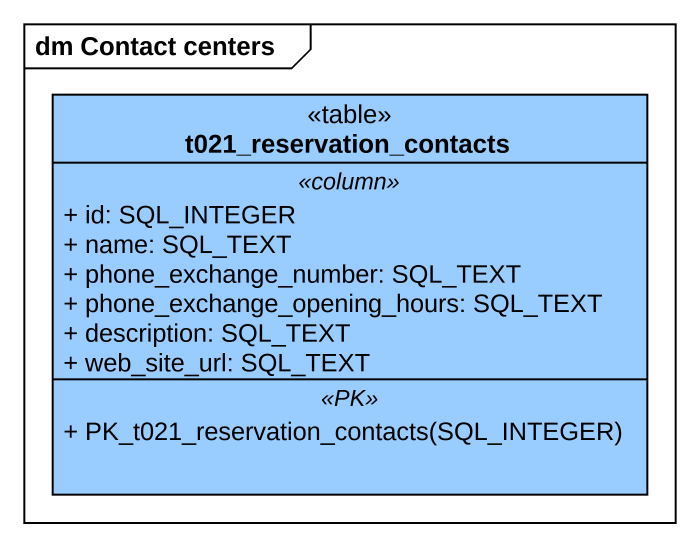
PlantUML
@startuml
mainframe dm Contact centers
hide circle
hide empty members
skinparam classAttributeIconSize 0
class t021_reservation_contacts <<table>> #99CCFF {
  .. <<column>> ..
  + id: SQL_INTEGER
  + name: SQL_TEXT
  + phone_exchange_number: SQL_TEXT
  + phone_exchange_opening_hours: SQL_TEXT
  + description: SQL_TEXT
  + web_site_url: SQL_TEXT
  .. <<PK>> ..
  + PK_t021_reservation_contacts(SQL_INTEGER)
}
@enduml
